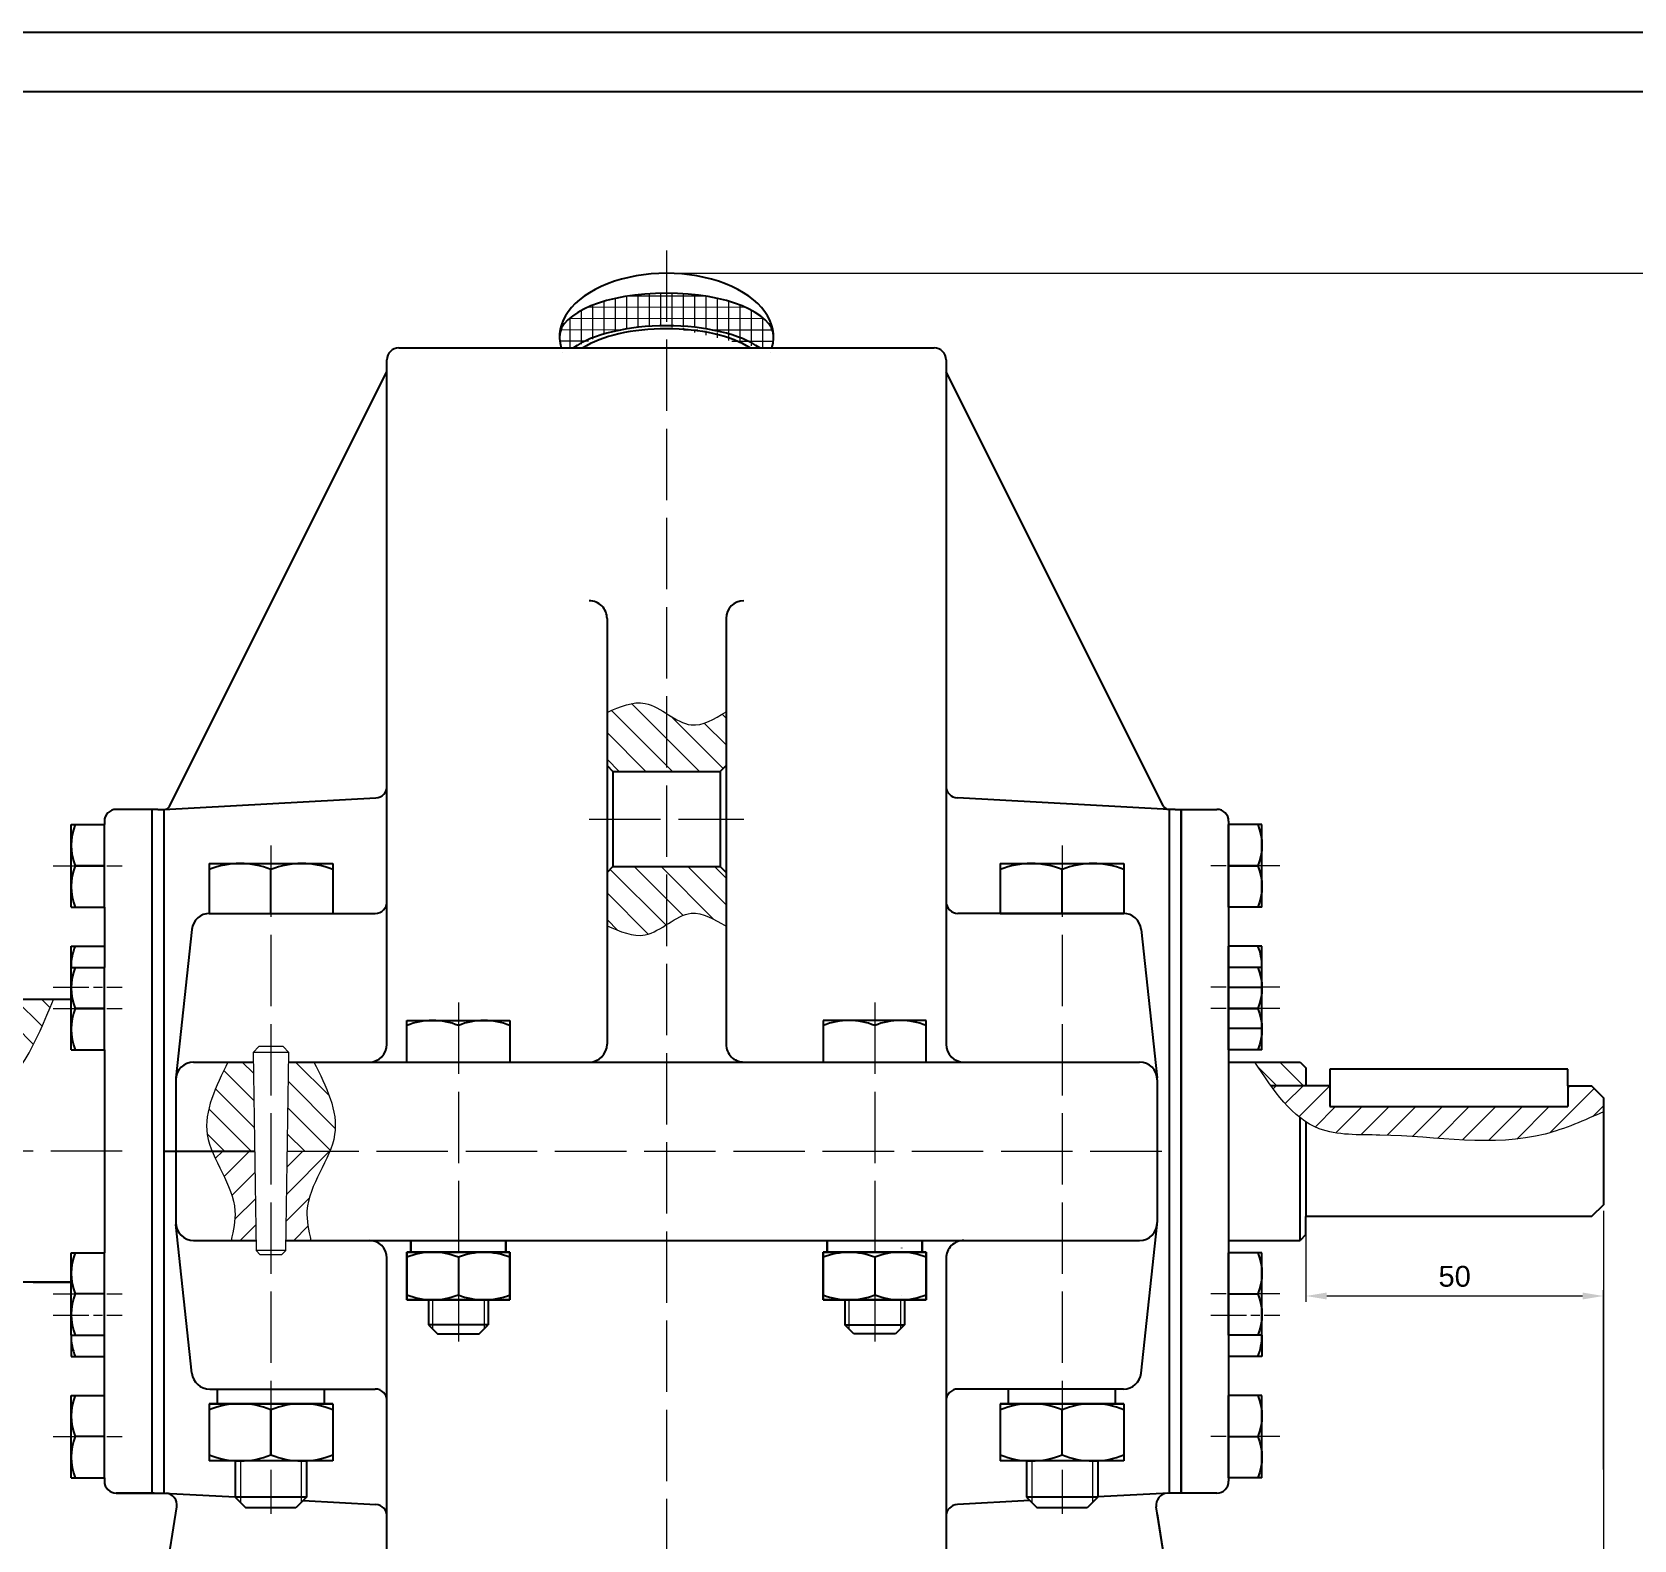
# Model space of a CAD drawing. Header units: millimetres. Extents: x 5847 to 9233, y 737 to 1578.
# Drawn here: x 8753.8 to 9023.1, y 1324.1 to 1577.7 of the extents above; entities that cross this region are included whole.
import ezdxf

# ---------------------------------------------------------------- set-up
doc = ezdxf.new("R2010")
doc.units = ezdxf.units.MM
doc.header["$PDMODE"] = 35
doc.linetypes.add('ACAD_ISO02W100', pattern=[15, 12, -3])
doc.linetypes.add('AM_ISO08W050x2', pattern=[9, 6, -0.75, 1.5, -0.75])
doc.layers.get('0').update_dxf_attribs({"lineweight": 30})
for name, color, linetype, lineweight in [('AM_0', 7, 'Continuous', 30), ('AM_INV', 253, 'Continuous', 0), ('manh', 2, 'Continuous', 13), ('Net_matcat', 50, 'Continuous', 13), ('NetKhuat', 4, 'ACAD_ISO02W100', 18)]:
    doc.layers.add(name, color=color, linetype=linetype, lineweight=lineweight)
doc.layers.add('DRAWING_LINE', color=7, linetype='Continuous')
doc.styles.add('Annotative', font='arial.ttf')
doc.dimstyles.new('aaaa$0', dxfattribs={"dimtxt": 3.5, "dimasz": 3.5, "dimexe": 1, "dimexo": 1, "dimgap": 1.5, "dimtad": 1, "dimdsep": 46, "dimtxsty": 'Annotative', "dimcen": 0, "dimclrd": 66, "dimclre": 66, "dimclrt": 2, "dimadec": 0, "dimazin": 2, "dimtp": 0.1, "dimtm": 0.1, "dimtfac": 0.71, "dimtmove": 0, "dimatfit": 3, "dimfxl": 1, "dimlwd": 5, "dimlwe": 5, "dimarcsym": 1})
pattern_1 = [(135, (-211.2670627625262, 504.088235081473), (-2.245064030267288, -2.245064030267288), [])]
pattern_2 = [(45.00000000000003, (3613.020398312268, 509.1839768642338), (-2.245064030267289, 2.245064030267288), [])]
pattern_3 = [(135, (3613.020398312268, 509.1839768642338), (-2.245064030267288, -2.245064030267289), [])]

# ---------------------------------------------------------------- blocks, each defined once
blk = doc.blocks.new('èwè')
for p, q in [((-7.999999999999773, -8.660254037849882), (-7.999999999999773, 8.66025403783624)), ((0, 8.66025403783624), (-7.999999999999773, 8.66025403783624)), ((-7.1421356237297, -9.094947017729282e-13), (-0.8380919211756463, -9.094947017729282e-13)), ((0, -8.660254037847153), (-7.999999999999773, -8.660254037849882))]:
    blk.add_line(p, q)
for centre, start, end in [((3.357233047030604, 4.330127018914027), 157.5878752087514, 202.4121247912486), ((-11.33746059193982, 4.330127018915846), 337.5878752086351, 22.41212479136486), ((3.357233047045156, -4.33012701889038), 157.587875209032, 202.4121247914761), ((-11.33746059195437, -4.33012701889038), 337.5878752085239, 22.41212479096804)]:
    blk.add_arc(centre, 11.35723304703102, start, end)
at = {"layer": 'AM_0'}
blk.add_line((0, -8.660254037847153), (0, 8.66025403783624), dxfattribs=at)
blk = doc.blocks.new('dfdsf')
for p, q in [((7.797619047619264, 8.660254037837149), (0.7976190476210832, 8.660254037837149)), ((0.7976190476210832, 8.660254037837149), (0.7976190476190368, -8.660254037848063)), ((7.797619047619264, 8.660254037837149), (7.797619047619264, -8.660254037848063)), ((-81.0333333333324, 4.999999999994543), (-82.53333333333217, 3.499999999994543)), ((-81.0333333333324, -5.000000000005457), (-81.0333333333324, 4.999999999994543)), ((-75.95238095237983, 4.999999999994543), (-81.0333333333324, 4.999999999994543)), ((-82.53333333333217, -3.500000000006366), (-82.53333333333217, 3.499999999994543)), ((0.7976190476210832, 0), (6.939754671363289, 0)), ((-81.0333333333324, -5.000000000006366), (-82.53333333333217, -3.500000000006366)), ((-75.95238095237983, -5.000000000006366), (-81.0333333333324, -5.000000000006366)), ((7.797619047619264, -8.660254037848063), (0.7976190476210832, -8.660254037848063))]:
    blk.add_line(p, q)
for centre, start, end in [((-3.559613999397016, 4.330127018915846), 337.5878752086766, 22.41212479132334), ((-3.559613999411567, -4.33012701888947), 337.5878752085432, 22.41212479098065)]:
    blk.add_arc(centre, 11.35723304703102, start, end)
at = {"layer": 'manh'}
for p, q in [((-75.95238095237983, 4.249999999994543), (-81.78333333333217, 4.249999999994543)), ((-75.95238095237983, -4.250000000006366), (-81.78333333333217, -4.250000000006366))]:
    blk.add_line(p, q, dxfattribs=at)
blk = doc.blocks.new('sfsdfsfds')
for p, q in [((-2.0284784025107, -4.884450328162984), (-2.999999999999091, -5.855971925651374)), ((2.028478402512519, -4.884450328162984), (-2.0284784025107, -4.884450328162984)), ((2.028478402512519, -4.884450328162984), (3.000000000000909, -5.855971925651374)), ((3, -5.855971925651374), (-3, -5.855971925651374)), ((-3, -5.855971925651147), (-2.499981819369168, -39.1809213147103)), ((2.499981819369168, -39.1764477586014), (2.999999999999091, -5.855971925651147)), ((2.500032685723454, -39.1747127146391), (-2.500017243188267, -39.17918628801885)), ((-2.500017243187358, -39.17789836170709), (-1.792910462000691, -39.88500514289353)), ((1.79291046200251, -39.88500514289353), (-1.792910462000691, -39.88500514289353)), ((2.500017243189177, -39.17789836170709), (1.79291046200251, -39.88500514289353))]:
    blk.add_line(p, q)
blk = doc.blocks.new('đeade')
for p, q in [((-6.928203230273539, 5.599999999998545), (6.928203230273084, 5.599999999998545)), ((-6.928203230273539, 5.599999999998545), (-6.928203230273539, 9.094947017729282e-13)), ((6.928203230273084, 5.599999999998545), (6.928203230273084, 9.094947017729282e-13)), ((-4.547473508864641e-12, 9.094947017729282e-13), (-4.547473508864641e-12, 4.913708498994311)), ((-6.928203230273539, 9.094947017729282e-13), (6.928203230273084, -9.094947017729282e-13))]:
    blk.add_line(p, q)
for centre, start, end in [((-3.464101615136769, -3.485786437613569), 67.5878752086642, 112.4121247913358), ((3.464101615106756, -3.485786437624483), 67.58787520854798, 112.4121247910191)]:
    blk.add_arc(centre, 9.085786437623579, start, end)
blk = doc.blocks.new('*D331')
at = {"layer": 'AM_INV', "color": 66, "lineweight": 5, "transparency": 16777216}
for p, q in [((8967.956389782154, 1377.43728104771), (8967.956389782154, 1364.090621227311)), ((9017.956389782154, 1335.88192035623), (9017.956389782154, 1366.090621227311)), ((8971.456389782154, 1365.090621227311), (9014.456389782154, 1365.090621227311))]:
    blk.add_line(p, q, dxfattribs=at)
at = {"layer": 'AM_INV', "color": 66, "transparency": 16777216}
for points in [[(8971.456389782154, 1365.673954560644), (8971.456389782154, 1364.507287893977), (8967.956389782154, 1365.090621227311)], [(9014.456389782154, 1365.673954560644), (9014.456389782154, 1364.507287893977), (9017.956389782154, 1365.090621227311)]]:
    blk.add_solid(points, dxfattribs=at)
at = {"layer": 'Defpoints', "color": 0, "transparency": 16777216}
for p in [(8967.956389782154, 1378.43728104771), (9017.956389782154, 1365.090621227311), (9017.956389782154, 1334.88192035623)]:
    blk.add_point(p, dxfattribs=at)
at = {"layer": 'AM_INV', "color": 2, "transparency": 16777216, "insert": (8992.956389782154, 1368.377626684337), "char_height": 3.5, "attachment_point": 5, "style": 'Annotative'}
blk.add_mtext('50', dxfattribs=at)
blk = doc.blocks.new('*D311')
at = {"layer": 'AM_INV', "color": 66, "lineweight": 5, "transparency": 16777216}
for p, q in [((9017.956389782154, 1379.43728104771), (9017.956389782154, 1181.425509863046)), ((8692.956389782154, 1373.437274809423), (8692.956389782154, 1181.425509863046)), ((8696.456389782154, 1182.425509863046), (9014.456389782154, 1182.425509863046))]:
    blk.add_line(p, q, dxfattribs=at)
at = {"layer": 'AM_INV', "color": 66, "transparency": 16777216}
for points in [[(8696.456389782154, 1183.008843196379), (8696.456389782154, 1181.842176529713), (8692.956389782154, 1182.425509863046)], [(9014.456389782154, 1183.008843196379), (9014.456389782154, 1181.842176529713), (9017.956389782154, 1182.425509863046)]]:
    blk.add_solid(points, dxfattribs=at)
at = {"layer": 'Defpoints', "color": 0, "transparency": 16777216}
for p in [(9017.956389782154, 1380.43728104771), (8692.956389782154, 1374.437274809423), (9017.956389782154, 1182.425509863046)]:
    blk.add_point(p, dxfattribs=at)
at = {"layer": 'AM_INV', "color": 2, "transparency": 16777216, "insert": (8855.456389782154, 1185.713709044492), "char_height": 3.5, "attachment_point": 5, "style": 'Annotative'}
blk.add_mtext('325', dxfattribs=at)
blk = doc.blocks.new('*D333')
at = {"layer": 'AM_INV', "color": 66, "lineweight": 5, "transparency": 16777216}
for p, q in [((8861.456389782616, 1537.098605197605), (9066.618496817091, 1537.098605197605)), ((9065.618496817091, 1533.598605197605), (9065.618496817091, 1230.937277928569)), ((8956.456389782299, 1227.437277928569), (9066.618496817091, 1227.437277928569))]:
    blk.add_line(p, q, dxfattribs=at)
at = {"layer": 'AM_INV', "color": 66, "transparency": 16777216}
for points in [[(9065.035163483757, 1533.598605197605), (9066.201830150425, 1533.598605197605), (9065.618496817091, 1537.098605197605)], [(9065.035163483757, 1230.937277928569), (9066.201830150425, 1230.937277928569), (9065.618496817091, 1227.437277928569)]]:
    blk.add_solid(points, dxfattribs=at)
at = {"layer": 'Defpoints', "color": 0, "transparency": 16777216}
for p in [(8860.456389782616, 1537.098605197605), (8955.456389782299, 1227.437277928569), (9065.618496817091, 1227.437277928569)]:
    blk.add_point(p, dxfattribs=at)
at = {"layer": 'AM_INV', "color": 2, "transparency": 16777216, "insert": (9062.330297635643, 1382.267941563084), "char_height": 3.5, "attachment_point": 5, "rotation": 90, "style": 'Annotative'}
blk.add_mtext('310', dxfattribs=at)

msp = doc.modelspace()

# ---------------------------------------------------------------- hatches: boundary and pattern name
at = {"layer": 'AM_INV'}
h = msp.add_hatch(dxfattribs=at)
h.set_pattern_fill('ANSI37', color=1, scale=0.6, angle=44.88768198227488)
h.set_pattern_definition([(89.88768198227488, (3613.020398312268, 509.1839768642338), (-1.904996339685177, 0.00373440571966913), []), (179.8876819822749, (3613.020398312268, 509.1839768642338), (-0.003734405719669352, -1.904996339685177), [])])
edge = h.paths.add_edge_path()
edge.add_ellipse((8860.456389782761, 1520.944776658533), major_axis=(-18, 3.864332685533368e-11), ratio=0.4074074074095633, start_angle=270.00000000000375, end_angle=330.46386307423296, ccw=False)
edge.add_line((8860.456389782776, 1528.278109991905), (8860.456389782787, 1533.757589105655))
edge.add_ellipse((8860.456389782772, 1526.424255772282), major_axis=(-18, 3.887070053077691e-11), ratio=0.4074074074096264, start_angle=270.0000000000012, end_angle=359.9998021739751)
edge.add_ellipse((8860.456389782772, 1526.424255772337), major_axis=(-17.99999999999818, -1.019797001576533e-14), ratio=0.5930194125148993, start_angle=359.9998640925858, end_angle=370.0586890545883)
edge.add_line((8842.733061202354, 1524.559907611855), (8844.795580733073, 1524.559907611855))
edge = h.paths.add_edge_path()
edge.add_ellipse((8860.456389782761, 1520.944776658533), major_axis=(-18, 3.864332685533368e-11), ratio=0.4074074074095633, start_angle=209.536136926368, end_angle=270.00000000000375, ccw=False)
edge.add_line((8876.117198832377, 1524.559907611855), (8878.17971836319, 1524.559907611855))
edge.add_ellipse((8860.456389782772, 1526.424255772337), major_axis=(-17.99999999999818, -1.019797001576533e-14), ratio=0.5930194125148993, start_angle=169.9413109454117, end_angle=180.0001388247188)
edge.add_ellipse((8860.456389782772, 1526.424255772282), major_axis=(-18, 3.887070053077691e-11), ratio=0.4074074074096264, start_angle=180.0002020730395, end_angle=270.0000000000012)
edge.add_line((8860.456389782788, 1533.757589105655), (8860.456389782776, 1528.278109991905))
h = msp.add_hatch(dxfattribs=at)
h.set_pattern_fill('ANSI31', color=1, angle=90, style=0)
h.set_pattern_definition(pattern_1)
edge = h.paths.add_edge_path()
edge.add_spline(control_points=[(8860.45638978263, 1463.052149401445), (8859.285377049746, 1463.793291810711), (8856.114438964443, 1465.747901485132), (8852.638307492016, 1464.205536177897), (8850.456389782637, 1463.237415666667)], knot_values=[0, 0, 0, 0, 3.917408284990598, 10.52177516468321, 10.52177516468321, 10.52177516468321, 10.52177516468321], degree=3, periodic=0)
edge.add_line((8850.456389782637, 1463.237415666667), (8850.45638978262, 1454.302696294511))
edge.add_line((8850.456389782617, 1454.302696294511), (8851.456389782616, 1453.302696294512))
edge.add_line((8851.456389782616, 1453.302696294512), (8860.456389782616, 1453.302696294512))
edge.add_line((8860.456389782616, 1453.302696294512), (8860.456389782637, 1463.052149401441))
edge = h.paths.add_edge_path()
edge.add_spline(control_points=[(8870.456389782637, 1463.317772874598), (8868.47992517993, 1462.136570103327), (8865.045671716925, 1460.084142904687), (8861.833249296578, 1462.18072507895), (8860.45638978263, 1463.052149401445)], knot_values=[10.52177516468321, 10.52177516468321, 10.52177516468321, 10.52177516468321, 16.76661441421475, 21.37264534430953, 21.37264534430953, 21.37264534430953, 21.37264534430953], degree=3, periodic=0)
edge.add_line((8860.456389782637, 1463.052149401441), (8860.456389782616, 1453.302696294512))
edge.add_line((8860.456389782616, 1453.302696294512), (8869.456389782616, 1453.302696294512))
edge.add_line((8869.456389782616, 1453.302696294512), (8870.45638978262, 1454.302696294513))
edge.add_line((8870.456389782617, 1454.302696294513), (8870.456389782637, 1463.317772874598))
edge = h.paths.add_edge_path()
edge.add_line((8860.456389782581, 1437.302696294512), (8851.456389782616, 1437.302696294512))
edge.add_line((8851.456389782616, 1437.302696294512), (8850.45638978258, 1436.302696294474))
edge.add_line((8850.45638978258, 1436.302696294474), (8850.456389782561, 1427.367976922391))
edge.add_spline(control_points=[(8850.456389782637, 1427.367976922357), (8852.638307492016, 1426.399856411126), (8856.114438964414, 1424.857491103904), (8859.285377049695, 1426.812100778281), (8860.456389782554, 1427.55324318753)], knot_values=[0, 0, 0, 0, 6.604366879692611, 10.52177516459796, 10.52177516459796, 10.52177516459796, 10.52177516459796], degree=3, periodic=0)
edge.add_line((8860.456389782561, 1427.553243187534), (8860.456389782583, 1437.302696294512))
edge = h.paths.add_edge_path()
edge.add_line((8870.45638978258, 1436.302696294549), (8869.456389782616, 1437.302696294512))
edge.add_line((8869.456389782616, 1437.302696294512), (8860.456389782583, 1437.302696294512))
edge.add_line((8860.456389782581, 1437.302696294512), (8860.456389782561, 1427.553243187533))
edge.add_spline(control_points=[(8860.456389782554, 1427.55324318753), (8861.833249296527, 1428.42466751004), (8865.0456717169, 1430.521249684353), (8868.47992517993, 1428.468822485696), (8870.456389782637, 1427.287619714425)], knot_values=[10.52177516459796, 10.52177516459796, 10.52177516459796, 10.52177516459796, 15.12780609477799, 21.37264534430953, 21.37264534430953, 21.37264534430953, 21.37264534430953], degree=3, periodic=0)
edge.add_line((8870.45638978256, 1427.287619714471), (8870.45638978258, 1436.302696294549))
h = msp.add_hatch(dxfattribs=at)
h.set_pattern_fill('ANSI31', color=1, angle=90.00000000000001)
h.set_pattern_definition(pattern_3)
edge = h.paths.add_edge_path()
edge.add_spline(control_points=[(8753.51650679972, 1406.437274809426), (8754.934765495587, 1409.07129609552), (8756.176444467412, 1412.010941773563), (8757.418123439234, 1414.950587451606)], knot_values=[66.89703463475115, 66.89703463475115, 66.89703463475115, 66.89703463475115, 75.39212266606937, 75.39212266606937, 75.39212266606937, 75.39212266606937], degree=3, periodic=0)
edge.add_line((8757.418123439234, 1414.950587451605), (8748.956389782154, 1414.950587451605))
edge.add_line((8748.956389782154, 1414.950587451605), (8747.956389782154, 1413.950587451606))
edge.add_line((8747.956389782155, 1413.950587451606), (8747.956389782155, 1406.437274809425))
edge.add_line((8747.956389782155, 1406.437274809425), (8753.51650679972, 1406.437274809425))
h = msp.add_hatch(dxfattribs=at)
h.set_pattern_fill('ANSI31', color=1, angle=90, style=0)
h.set_pattern_definition(pattern_1)
edge = h.paths.add_edge_path()
edge.add_line((8790.98067389891, 1404.437277928568), (8786.727282135498, 1404.437277928568))
edge.add_spline(control_points=[(8786.7272821355, 1404.437277928568), (8784.682234936685, 1400.323697560523), (8782.155028808076, 1395.240262066866), (8783.686786335787, 1390.364839962322), (8784.05777282138, 1389.437277928568)], knot_values=[0, 0, 0, 0, 12.69021870399679, 15.68218009869957, 15.68218009869957, 15.68218009869957, 15.68218009869957], degree=3, periodic=0)
edge.add_line((8784.05777282138, 1389.437277928568), (8791.205738688115, 1389.437277928568))
edge.add_line((8791.205738688113, 1389.437277928568), (8790.98067389891, 1404.437277928568))
edge = h.paths.add_edge_path()
edge.add_spline(control_points=[(8803.85500674293, 1389.437277928568), (8804.22599322852, 1390.364839962322), (8805.757750756227, 1395.240262066867), (8803.230544627619, 1400.323697560523), (8801.185497428807, 1404.437277928568)], knot_values=[0, 0, 0, 0, 2.991961394702248, 15.68218009869904, 15.68218009869904, 15.68218009869904, 15.68218009869904], degree=3, periodic=0)
edge.add_line((8801.185497428807, 1404.437277928568), (8796.932102405048, 1404.437277928568))
edge.add_line((8796.932102405048, 1404.437277928568), (8796.70700739899, 1389.437277928567))
edge.add_line((8796.707007398989, 1389.437277928567), (8803.855006742928, 1389.437277928567))
h = msp.add_hatch(dxfattribs=at)
h.set_pattern_fill('ANSI31', color=1, angle=90.00000000000001)
h.set_pattern_definition(pattern_3)
edge = h.paths.add_edge_path()
edge.add_spline(control_points=[(8959.359846347677, 1404.43728104771), (8960.256763189567, 1403.080490363408), (8961.153680031457, 1401.723699679106), (8962.084218679547, 1400.437281047709)], knot_values=[59.63827906738679, 59.63827906738679, 59.63827906738679, 59.63827906738679, 64.10265700825555, 64.10265700825555, 64.10265700825555, 64.10265700825555], degree=3, periodic=0)
edge.add_line((8962.084218679547, 1400.437281047709), (8967.956389782154, 1400.43728104771))
edge.add_line((8967.956389782154, 1400.43728104771), (8967.956389782154, 1403.43728104771))
edge.add_line((8967.956389782154, 1403.43728104771), (8966.956389782154, 1404.43728104771))
edge.add_line((8966.956389782154, 1404.43728104771), (8959.359846347677, 1404.43728104771))
h = msp.add_hatch(dxfattribs=at)
h.set_pattern_fill('ANSI31', color=1, angle=3.246114675024301e-14, style=0)
h.set_pattern_definition(pattern_2)
edge = h.paths.add_edge_path()
edge.add_spline(control_points=[(8967.956389782154, 1394.36682322198), (8968.664462476909, 1393.905256664578), (8972.251715617844, 1392.032216135626), (8986.647722622256, 1392.647569820303), (9002.189986389094, 1389.502432695747), (9013.3928680286, 1394.051007226374), (9015.956389782152, 1395.172042139163)], knot_values=[2.156828992629265, 2.156828992629265, 2.156828992629265, 2.156828992629265, 4.839801689656674, 15.10697538828517, 42.90144686364805, 51.1895815429762, 51.1895815429762, 51.1895815429762, 51.1895815429762], degree=3, periodic=0)
edge.add_spline(control_points=[(9015.956389782152, 1395.172042139163), (9016.623497431247, 1395.463770096683), (9017.289943606698, 1395.760660521385), (9017.956389782154, 1396.057550946087)], knot_values=[0, 0, 0, 0, 2.156828992629267, 2.156828992629267, 2.156828992629267, 2.156828992629267], degree=3, periodic=0)
edge.add_line((9017.956389782154, 1396.057550946087), (9017.956389782154, 1398.43728104771))
edge.add_line((9017.956389782154, 1398.43728104771), (9015.956389782154, 1400.43728104771))
edge.add_line((9015.956389782154, 1400.43728104771), (9011.956389782154, 1400.43728104771))
edge.add_line((9011.956389782154, 1400.43728104771), (9011.956389782154, 1396.93728104771))
edge.add_line((9011.956389782154, 1396.93728104771), (8999.414123880224, 1396.93728104771))
edge.add_line((8999.414123880222, 1396.93728104771), (8971.956389782152, 1396.93728104771))
edge.add_line((8971.956389782154, 1396.93728104771), (8971.956389782154, 1400.43728104771))
edge.add_line((8971.956389782154, 1400.43728104771), (8962.084218679547, 1400.437281047709))
edge.add_spline(control_points=[(8962.084218679545, 1400.437281047709), (8963.575743902798, 1398.375329252017), (8965.153649168664, 1396.494175028366), (8966.956389782152, 1395.08361197056)], knot_values=[52.48249642622158, 52.48249642622158, 52.48249642622158, 52.48249642622158, 59.63827906738694, 59.63827906738694, 59.63827906738694, 59.63827906738694], degree=3, periodic=0)
edge.add_spline(control_points=[(8966.956389782152, 1395.08361197056), (8967.282110990676, 1394.828749845389), (8967.61517209981, 1394.589250484223), (8967.956389782154, 1394.36682322198)], knot_values=[51.18958154297619, 51.18958154297619, 51.18958154297619, 51.18958154297619, 52.48249642622157, 52.48249642622157, 52.48249642622157, 52.48249642622157], degree=3, periodic=0)
h = msp.add_hatch(dxfattribs=at)
h.set_pattern_fill('ANSI31', color=1, angle=3.246114675024301e-14, style=0)
h.set_pattern_definition(pattern_2)
edge = h.paths.add_edge_path()
edge.add_line((8791.211543437366, 1389.437277928568), (8784.057772821376, 1389.437277928568))
edge.add_spline(control_points=[(8784.057772821378, 1389.437277928568), (8785.379454934591, 1386.132731276539), (8788.79022940217, 1381.325540974806), (8787.622369607678, 1376.105044268763), (8787.249279197895, 1374.437277928568)], knot_values=[15.68218009869957, 15.68218009869957, 15.68218009869957, 15.68218009869957, 26.34138740782592, 31.34516347094027, 31.34516347094027, 31.34516347094027, 31.34516347094027], degree=3, periodic=0)
edge.add_line((8787.249279197895, 1374.437277928568), (8791.431396400476, 1374.437277928568))
edge.add_line((8791.431396400476, 1374.437277928568), (8791.211543437366, 1389.437277928568))
edge = h.paths.add_edge_path()
edge.add_spline(control_points=[(8800.663500366412, 1374.437277928568), (8800.290409956631, 1376.105044268763), (8799.122550162145, 1381.325540974806), (8802.53332462972, 1386.132731276539), (8803.85500674293, 1389.437277928568)], knot_values=[15.68218009869904, 15.68218009869904, 15.68218009869904, 15.68218009869904, 20.68595616181245, 31.34516347093685, 31.34516347093685, 31.34516347093685, 31.34516347093685], degree=3, periodic=0)
edge.add_line((8803.85500674293, 1389.437277928567), (8796.701202663782, 1389.437277928567))
edge.add_line((8796.701202663782, 1389.437277928567), (8796.48132086717, 1374.437277928568))
edge.add_line((8796.48132086717, 1374.437277928568), (8800.663500366409, 1374.437277928568))

# ---------------------------------------------------------------- linework, layer by layer
msp.add_line((8783.564084936752, 1346.937277928568), (8804.34869462757, 1346.937277928568))
at = {"layer": 'DRAWING_LINE'}
for p, q in [((8043.932142588227, 1577.683598215561), (9232.932142588226, 1577.68359821556)), ((8063.932142588228, 1567.683598215561), (9222.932142588228, 1567.68359821556)), ((8815.456389782154, 1524.559907611855), (8905.456389782154, 1524.559907611855)), ((8813.456389782154, 1407.437277928568), (8813.456389782154, 1522.559907611855)), ((8907.456389782154, 1522.559907611855), (8907.456389782152, 1407.437277928568)), ((8776.880289098193, 1447.497655446212), (8813.456389782154, 1520.51822874921)), ((8944.03249046654, 1447.497655446212), (8907.456389782154, 1520.518228749211)), ((8850.45638978267, 1479.029466216995), (8850.456389782617, 1454.302696294512)), ((8870.45638978267, 1479.029466217005), (8870.456389782617, 1454.302696294512)), ((8850.456389782616, 1454.302696294512), (8851.456389782616, 1453.302696294512)), ((8850.45638978262, 1454.302696294511), (8850.456389782517, 1407.437277928562)), ((8870.456389782616, 1454.302696294512), (8869.456389782616, 1453.302696294512)), ((8870.45638978262, 1454.302696294513), (8870.456389782517, 1407.437277928568)), ((8851.456389782616, 1453.302696294512), (8869.456389782616, 1453.302696294512)), ((8851.456389782616, 1453.302696294512), (8851.456389782616, 1437.302696294512)), ((8869.456389782616, 1453.302696294512), (8869.456389782616, 1437.302696294512)), ((8773.956389782154, 1446.937274809424), (8767.956391341726, 1446.937279488136)), ((8773.956389782154, 1331.937274809425), (8773.956389782154, 1446.937274809424)), ((8774.956389782154, 1446.937274809425), (8773.956389782154, 1446.937274809425)), ((8774.956389782154, 1446.937274809425), (8775.956389782154, 1446.937274809425)), ((8775.956389782154, 1446.937274809425), (8811.56434046605, 1448.862031902238)), ((8775.956389782154, 1446.937274809425), (8775.956389782155, 1331.937277928568)), ((8944.95638978258, 1446.937274809425), (8909.348439098256, 1448.86203190226)), ((8944.95638978258, 1446.937274809425), (8944.95638978258, 1331.937277928568)), ((8945.956389782154, 1446.937274809425), (8944.95638978258, 1446.937274809425)), ((8945.956389782152, 1446.937274809425), (8946.956389782152, 1446.937274809425)), ((8946.956389782152, 1446.937280267925), (8952.95638978215, 1446.937280267923)), ((8946.956389782152, 1331.937274809425), (8946.956389782152, 1446.937274809424)), ((8946.956389782152, 1446.937274809425), (8946.956389782152, 1331.937281047711)), ((8765.956389782154, 1444.937279488137), (8765.956389782154, 1444.365481158841)), ((8954.95638978215, 1444.937280267923), (8954.956389782152, 1333.937275589213)), ((8761.042681283154, 1437.437277928575), (8765.956389782154, 1437.437277928575)), ((8850.456389782616, 1436.302696294512), (8851.456389782616, 1437.302696294512)), ((8851.456389782616, 1437.302696294512), (8869.456389782616, 1437.302696294512)), ((8870.456389782616, 1436.302696294512), (8869.456389782616, 1437.302696294512)), ((8959.870098281142, 1437.437277928577), (8954.956389782154, 1437.437277928577)), ((8765.956389782154, 1430.509074698293), (8765.956389782154, 1420.365482279198)), ((8783.650469312555, 1429.437277928568), (8811.456389782154, 1429.437277928568)), ((8937.348694627566, 1429.437277928568), (8909.456389782152, 1429.437277928568)), ((8780.667738403896, 1426.758706499997), (8777.973658873494, 1401.758706499997)), ((8940.245041160411, 1426.758706499997), (8942.939120690813, 1401.758706499997)), ((8760.357109112714, 1420.365482279634), (8760.356389782955, 1423.943911651637)), ((8760.356389782955, 1423.943911651637), (8765.956389782954, 1423.943911651613)), ((8960.556389782148, 1423.943911651206), (8954.956389782152, 1423.943911651206)), ((8954.956389782152, 1410.087505190659), (8954.95638978215, 1423.943911651206)), ((8960.555670452375, 1420.365482279202), (8960.556389782148, 1423.943911651206)), ((8954.956389782152, 1417.015708420928), (8959.870098281146, 1417.015708420928)), ((8954.956389782154, 1417.015708420928), (8960.556389782148, 1417.014442308078)), ((8760.356389782155, 1414.950587451605), (8748.956389782154, 1414.950587451605)), ((8761.042681283161, 1413.437279048924), (8765.956389782154, 1413.437279048924)), ((8816.796135744302, 1404.437277928568), (8816.796135744302, 1411.437277928566)), ((8816.796135744302, 1411.437277928566), (8834.11664381999, 1411.437277928566)), ((8834.11664381999, 1411.437277928566), (8834.11664381999, 1404.437277928568)), ((8904.116643821304, 1411.437277928566), (8886.796135745615, 1411.437277928566)), ((8886.796135745615, 1411.437277928566), (8886.796135745615, 1404.437277928568)), ((8904.116643821304, 1404.437277928568), (8904.116643821304, 1411.437277928566)), ((8959.87009828115, 1413.437279048936), (8954.956389782154, 1413.437279048936)), ((8960.556389782148, 1410.087505190659), (8954.956389782152, 1410.087505190659)), ((8765.956389782154, 1406.50907581865), (8765.956389782154, 1372.365486276769)), ((8780.956389782154, 1404.437277928568), (8790.98067389891, 1404.437277928568)), ((8796.885780422337, 1404.437277928568), (8939.956389782154, 1404.437277928568)), ((8954.956389782154, 1404.43728104771), (8966.956389782154, 1404.43728104771)), ((8954.956389782154, 1404.43728104771), (8954.956389782154, 1374.43728104771)), ((8966.956389782154, 1404.43728104771), (8967.956389782154, 1403.43728104771)), ((8967.956389782154, 1403.43728104771), (8967.956389782154, 1400.43728104771)), ((9011.956389782154, 1403.23728104771), (8971.956389782154, 1403.237281047709)), ((8971.956389782154, 1403.23728104771), (8971.956389782154, 1396.93728104771)), ((9011.956389782154, 1400.43728104771), (9011.956389782154, 1403.23728104771)), ((8777.956389782154, 1401.437277928568), (8777.956389782154, 1377.437277928568)), ((8942.956389782154, 1401.437277928568), (8942.956389782154, 1377.437277928568)), ((8971.956389782154, 1400.43728104771), (8962.084218679545, 1400.437281047709)), ((9011.956389782154, 1400.43728104771), (9011.956389782154, 1396.93728104771)), ((8966.956389782154, 1374.43728104771), (8966.956389782152, 1395.083611970558)), ((8971.956389782154, 1396.93728104771), (9011.956389782154, 1396.93728104771)), ((8967.956389782154, 1394.366823221979), (8967.956389782154, 1378.43728104771)), ((8775.956389782154, 1389.437277928568), (8791.211543437366, 1389.437277928568)), ((8780.667738403896, 1352.115849357139), (8777.973658873494, 1377.115849357139)), ((8940.245041160411, 1352.115849357139), (8942.939120690813, 1377.115849357139)), ((8967.956389782154, 1375.43728104771), (8967.956389782154, 1378.43728104771)), ((8780.956389782154, 1374.437277928568), (8791.431396400476, 1374.437277928568)), ((8796.48132086717, 1374.437277928568), (8939.956389782154, 1374.437277928568)), ((8817.456389782146, 1372.437277928568), (8817.456389782146, 1374.437277928568)), ((8817.456389782146, 1374.437277928568), (8817.456389782146, 1372.437277928568)), ((8833.456389782146, 1372.437277928568), (8833.456389782146, 1374.437277928568)), ((8833.456389782146, 1374.437277928568), (8833.456389782146, 1372.437277928568)), ((8887.456389783463, 1372.437277928568), (8887.456389783463, 1374.437277928568)), ((8887.456389783463, 1374.437277928568), (8887.456389783463, 1372.437277928568)), ((8903.456389783463, 1372.437277928568), (8903.456389783463, 1374.437277928568)), ((8903.456389783463, 1374.437277928568), (8903.456389783463, 1372.437277928568)), ((8954.956389782154, 1374.43728104771), (8966.956389782154, 1374.43728104771)), ((8967.956389782154, 1375.43728104771), (8966.956389782154, 1374.43728104771)), ((8813.456389782154, 1255.437277928568), (8813.456389782154, 1371.437277928568)), ((8834.116643819987, 1372.437277928567), (8816.796135744306, 1372.437277928567)), ((8816.796135744306, 1372.437277928567), (8816.796135744302, 1364.437277928568)), ((8817.456389782146, 1372.437277928568), (8816.796135744306, 1372.437277928568)), ((8816.796135744306, 1372.437277928568), (8834.116643819987, 1372.437277928567)), ((8816.796135744302, 1364.437277928568), (8816.796135744302, 1372.437277928567)), ((8825.45638978215, 1371.599186007392), (8825.45638978215, 1365.295142304838)), ((8834.116643819987, 1364.437277928568), (8834.116643819987, 1372.437277928567)), ((8834.116643819987, 1372.437277928567), (8834.116643819987, 1364.437277928568)), ((8886.796135745619, 1364.437277928568), (8886.796135745619, 1372.437277928567)), ((8886.796135745619, 1372.437277928567), (8904.116643821304, 1372.437277928567)), ((8904.116643821304, 1372.437277928568), (8886.796135745619, 1372.437277928567)), ((8886.796135745619, 1372.437277928567), (8886.796135745619, 1364.437277928568)), ((8895.456389782179, 1371.599186007383), (8895.456389782179, 1365.295142304828)), ((8903.456389783463, 1372.437277928568), (8904.116643821304, 1372.437277928568)), ((8904.116643821304, 1372.437277928567), (8904.116643821308, 1364.437277928568)), ((8904.116643821308, 1364.437277928568), (8904.116643821308, 1372.437277928567)), ((8907.456903926677, 1371.437277928564), (8907.45690392682, 1255.437277928564)), ((8760.356389782155, 1367.43728104771), (8748.956389782155, 1367.43728104771)), ((8753.956389782154, 1367.43728104771), (8760.356389782155, 1367.43728104771)), ((8816.796135744302, 1364.437277928568), (8834.116643819987, 1364.437277928568)), ((8834.116643819987, 1364.437277928568), (8816.796135744302, 1364.437277928568)), ((8820.456389782143, 1364.437277928567), (8820.456389782143, 1360.222992214282)), ((8830.456389782146, 1364.437277928567), (8830.456389782146, 1360.222992214282)), ((8904.116643821308, 1364.437277928568), (8886.796135745619, 1364.437277928568)), ((8886.796135745619, 1364.437277928568), (8904.116643821308, 1364.437277928568)), ((8890.456389783463, 1364.437277928567), (8890.456389783463, 1360.222992214282)), ((8900.456389783463, 1364.437277928567), (8900.456389783463, 1360.222992214282)), ((8820.456389782143, 1360.222992214282), (8821.956389782146, 1358.722992214281)), ((8830.456389782146, 1360.222992214282), (8820.456389782146, 1360.222992214282)), ((8828.956389782146, 1358.722992214281), (8830.456389782146, 1360.222992214282)), ((8891.956389783463, 1358.722992214281), (8890.456389783463, 1360.222992214282)), ((8890.456389783463, 1360.222992214282), (8900.456389783463, 1360.222992214282)), ((8900.456389783463, 1360.222992214282), (8898.95638978346, 1358.722992214281)), ((8760.357109112447, 1358.509073578366), (8760.356389782657, 1354.930644206362)), ((8765.956389782154, 1348.365487397126), (8765.956389782154, 1358.509079816221)), ((8821.956389782146, 1358.722992214281), (8828.956389782146, 1358.722992214281)), ((8898.95638978346, 1358.722992214281), (8891.956389783463, 1358.722992214281)), ((8960.555670452375, 1358.509073577934), (8960.556389782148, 1354.93064420593)), ((8760.356389782657, 1354.930644206362), (8765.956389782656, 1354.930644206338)), ((8960.556389782148, 1354.93064420593), (8954.956389782152, 1354.93064420593)), ((8783.650469312555, 1349.437277928568), (8811.456389782154, 1349.437277928568)), ((8784.956389782154, 1346.937277928568), (8784.956389782154, 1349.437277928568)), ((8802.956389782154, 1346.937277928568), (8802.956389782154, 1349.437277928568)), ((8937.262310251752, 1349.437277928568), (8909.456903926708, 1349.437277928568)), ((8917.956389782168, 1346.937277928567), (8917.956389782168, 1349.437277928568)), ((8935.956389782168, 1346.937277928567), (8935.956389782168, 1349.437277928568)), ((8783.564084936752, 1346.937277928568), (8804.34869462757, 1346.937277928568)), ((8916.56408493676, 1346.937277928567), (8937.348694627577, 1346.937277928567)), ((8793.956389782183, 1345.931567623146), (8793.956389782183, 1338.366715180092)), ((8765.956389782154, 1334.509080936578), (8765.956389782154, 1333.937276368999)), ((8774.336356308802, 1331.937278109878), (8767.952591038145, 1331.937279976616)), ((8767.952856006103, 1331.937279490895), (8773.956389782154, 1331.937274809425)), ((8773.956389782154, 1331.937281047711), (8774.956389782154, 1331.937281047711)), ((8774.956389782154, 1331.937277928568), (8775.956389782155, 1331.937277928568)), ((8775.956389782154, 1331.937287285994), (8787.956389782154, 1331.288637625732)), ((8788.853685637434, 1331.240135071425), (8788.856389782155, 1331.239988901212)), ((8799.3870194964, 1330.670764785671), (8811.564340466048, 1330.012530193181)), ((8921.525760068334, 1330.670764785671), (8909.348953242836, 1330.0125579848)), ((8944.95638978258, 1331.937287285994), (8932.956389782583, 1331.288637625732)), ((8945.956389782154, 1331.937277928568), (8944.95638978258, 1331.937287285994)), ((8946.956389782152, 1331.937281047711), (8945.956389782152, 1331.937281047711)), ((8952.960340479933, 1331.93727949122), (8946.956389782152, 1331.937274809425)), ((8765.493384676605, 1249.906959463747), (8778.12763725832, 1329.610656757659)), ((8955.41939488813, 1249.906959463747), (8942.785142306415, 1329.610656757659)), ((8955.419394887846, 1249.906959463747), (8942.972000540278, 1328.431853972529))]:
    msp.add_line(p, q, dxfattribs=at)
for points in [[(9011.956389782154, 1400.43728104771), (9015.956389782154, 1400.43728104771), (9017.956389782154, 1398.43728104771), (9017.956389782154, 1380.43728104771), (9015.956389782154, 1378.43728104771), (8967.956389782154, 1378.43728104771)], [(8899.956389782154, 1373.170065610494), (8899.956389782154, 1373.151563642856)], [(8899.956389782154, 1365.152834130309), (8899.956389782154, 1365.151563642856)]]:
    msp.add_lwpolyline(points, dxfattribs=at)
for centre, radius, start, end in [((8815.456389782154, 1522.559907611855), 2, 90, 180), ((8905.456389782154, 1522.559907611855), 2, 0, 90), ((8847.45638978267, 1479.029466217002), 3, 359.9999999998828, 90), ((8873.45638978267, 1479.029466216998), 3, 90, 179.9999999998763), ((8811.456389782154, 1450.859116439719), 2, 273.0940628749435, 0), ((8909.456389782154, 1450.859116439742), 2, 180, 266.9059371250565), ((8767.956389782154, 1444.937279488137), 2, 89.99995532159362, 180), ((8775.983739693966, 1447.940599196337), 1, 273.3578017621072, 333.7081446382729), ((8944.929039870769, 1447.940599196337), 1, 206.2918553617271, 266.6421982378404), ((8952.95638978215, 1444.937280267923), 2, 0, 90), ((8811.456389782154, 1431.437277928568), 2, 270, 0), ((8909.456389782152, 1431.437277928568), 2, 180, 270), ((8783.650469312555, 1426.437277928568), 3, 90, 173.8493601720583), ((8937.262310251752, 1426.437277928568), 3, 6.150639827941734, 90), ((8769.442176220564, 1420.479810036432), 9.085786437623579, 157.5878752082855, 180.7209800566775), ((8951.470603344525, 1420.479810036039), 9.085786437623579, 359.279019943075, 22.41212479146406), ((8821.126262763262, 1400.092497900616), 11.34572165556099, 67.56389727695202, 112.4361017046976), ((8829.786516801047, 1400.031209386094), 11.40239497353062, 67.68143525782088, 112.3185647420654), ((8891.12626276456, 1400.031209386094), 11.40239497353062, 67.68143525793461, 112.3185647421791), ((8899.786516802345, 1400.092497900616), 11.34572165556099, 67.56389829530245, 112.4361027231036), ((8951.470603344536, 1413.551606805796), 9.085786437623579, 359.2790199428862, 0), ((8810.456389782154, 1407.437277928568), 3, 270, 0), ((8847.456389782517, 1407.437277928568), 3, 270, 359.9999999998763), ((8873.456389782517, 1407.437277928568), 3, 179.9999999998763, 270), ((8910.456389782152, 1407.437277928568), 3, 180, 270), ((8780.956389782154, 1401.437277928568), 3, 90, 180), ((8939.956389782154, 1401.437277928568), 3, 0, 90), ((8780.956389782154, 1377.437277928568), 3, 180, 270), ((8939.956389782154, 1377.437277928568), 3, 270, 0), ((8810.456389782154, 1371.437277928568), 3, 0, 90), ((8910.456903926677, 1371.437277928568), 3, 90, 180.0000000000717), ((8821.126262763242, 1361.040294205163), 11.41228268536307, 67.7018120741165, 112.2981879258835), ((8829.786516801069, 1360.758669374655), 11.67333717771406, 68.22629664074924, 111.7737033432577), ((8891.126262764541, 1360.758669374655), 11.67333717771406, 68.22629665668663, 111.7737033592508), ((8899.786516802365, 1361.040294205163), 11.41228268536307, 67.70181207405842, 112.2981879259416), ((8821.126262763262, 1375.961226967971), 11.51153169829508, 247.9042465135959, 292.0957534864041), ((8829.786516801069, 1376.11588648248), 11.67333717771406, 248.2262966567423, 291.7737033592508), ((8891.126262764541, 1376.11588648248), 11.67333717771406, 248.2262966407492, 291.7737033433134), ((8899.786516802345, 1375.961226967971), 11.51153169829508, 247.9042465136515, 292.0957534864598), ((8769.442176220295, 1358.394745821489), 9.085786437623579, 179.279019942821, 202.4121247912136), ((8951.470603344525, 1358.394745821097), 9.085786437623579, 337.5878752085419, 0.7209800569315136), ((8783.650469312555, 1352.437277928568), 3, 186.1506398279288, 270), ((8937.262310251752, 1352.437277928568), 3, 270, 353.8493601720712), ((8811.456389782154, 1347.437277928568), 2, 0, 90), ((8909.456903926708, 1347.437277928568), 2, 90, 180.0000000000717), ((8767.956389782154, 1333.937276368999), 2, 180, 270.0000446784064), ((8952.95638978215, 1333.937275589213), 2, 270, 0), ((8776.152300521288, 1329.923777781112), 2, 350.9926879605087, 86.90593712505647), ((8944.760479043449, 1329.923777781112), 2, 93.09406287499594, 189.0073120394977), ((8811.456389782154, 1328.0154456557), 2, 0, 86.90593712505647), ((8909.45690392673, 1328.015473447319), 2, 93.09406287494353, 180.0000000000717)]:
    msp.add_arc(centre, radius, start, end, dxfattribs=at)
for centre, major_axis, ratio, start_param, end_param in [((8860.456389782772, 1526.424255772337), (-17.99999999999818, -1.019797001576533e-14), 0.5930194125148993, 2.966035411152911, 6.458742549616468), ((8860.456389782772, 1526.424255772282), (-18, 3.887070053077691e-11), 0.4074074074096264, 3.141592653589793, 6.283185307179586), ((8860.456389782761, 1520.944776658533), (-18, 3.864332685533368e-11), 0.4074074074095633, 3.657095491274792, 5.767682469505075), ((8860.456389782496, 1520.694776658533), (-16.764266766324, -9.497860545515592e-15), 0.4225256870524821, 3.718775768317849, 5.70600219245153)]:
    msp.add_ellipse(centre, major_axis=major_axis, ratio=ratio, start_param=start_param, end_param=end_param, dxfattribs=at)
at = {"layer": 'Net_matcat'}
for p, q in [((8821.12626276326, 1364.449695269676), (8821.12626276326, 1359.553119233168)), ((8829.786516802698, 1364.442549304766), (8829.786516802698, 1359.553119234834)), ((8891.126262762911, 1364.442549304766), (8891.126262762911, 1359.553119234834)), ((8899.786516802349, 1364.449695269676), (8899.786516802349, 1359.553119233168))]:
    msp.add_line(p, q, dxfattribs=at)
for points in [[(8850.456389782637, 1463.237415666667), (8856.881900004086, 1464.764006730326), (8864.600470317691, 1461.14838944317), (8870.456389782637, 1463.317772874598)], [(8850.456389782637, 1427.367976922357), (8856.881900004086, 1425.841385858698), (8864.600470317691, 1429.457003145854), (8870.456389782637, 1427.287619714425)], [(8692.956389782154, 1402.058722957631), (8699.10344301414, 1397.09944136101), (8729.914181394783, 1395.921260438842), (8745.959628801469, 1397.970070750187), (8757.418123439234, 1414.950587451606)], [(8786.7272821355, 1404.437277928568), (8783.25005195263, 1392.232749219494), (8787.901264490923, 1379.398395752957), (8787.249279197895, 1374.437277928568)], [(8801.185497428807, 1404.437277928568), (8804.662727611678, 1392.232749219494), (8800.011515073391, 1379.398395752957), (8800.663500366412, 1374.437277928568)], [(9017.956389782154, 1396.057550946087), (9008.198986312735, 1392.330575812888), (8980.40508147459, 1392.153097806073), (8970.19327671028, 1393.217944843655), (8959.359846347677, 1404.43728104771)]]:
    msp.add_spline(points, degree=3, dxfattribs=at)
at = {"layer": 'NetKhuat'}
for p, q in [((8860.456389782805, 1540.956626582502), (8860.456389782146, 1235.437277928568)), ((8847.456389782597, 1445.302696294512), (8873.456389782597, 1445.302696294512)), ((8793.956389782154, 1440.837277928567), (8793.956389782154, 1328.43727792857)), ((8926.956389782154, 1440.837277928567), (8926.956389782154, 1328.43727792857)), ((8825.456389782146, 1414.437277928567), (8825.456389782146, 1356.43727792857)), ((8895.456389782159, 1414.437277928567), (8895.456389782159, 1356.43727792857)), ((8768.956389782154, 1389.43728104771), (8689.956389782154, 1389.43728104771)), ((8796.701202663782, 1389.437277928567), (8944.95638978258, 1389.437277928568))]:
    msp.add_line(p, q, dxfattribs=at)
at = {"layer": 'NetKhuat', "linetype": 'AM_ISO08W050x2'}
for p, q in [((8757.356389782155, 1437.437277928567), (8768.956389782154, 1437.437277928568)), ((8963.556389782148, 1437.437277928567), (8951.95638978215, 1437.437277928568)), ((8757.356389782155, 1417.014442308079), (8768.956389782157, 1417.014442308077)), ((8963.555686297077, 1417.014442308079), (8951.95638978215, 1417.014442308077)), ((8757.356389782155, 1413.437279048931), (8768.956389782154, 1413.437279048922)), ((8963.556389782148, 1413.437279048931), (8951.95638978215, 1413.437279048922)), ((8757.356389782155, 1365.437283046501), (8768.956389782154, 1365.437283046492)), ((8963.556389782148, 1365.437283046501), (8951.95638978215, 1365.437283046492)), ((8757.357093347011, 1361.860113375528), (8768.956389782154, 1361.860113375526)), ((8951.95638978215, 1361.860113375528), (8963.555686217293, 1361.860113375528)), ((8757.356389782155, 1341.437284166858), (8768.956389782154, 1341.437284166849)), ((8963.556389782148, 1341.437284166858), (8951.95638978215, 1341.437284166849))]:
    msp.add_line(p, q, dxfattribs=at)

# ---------------------------------------------------------------- block references
at = {"layer": 'AM_INV'}
msp.add_blockref('sfsdfsfds', (8793.956389782154, 1411.911724928222), dxfattribs=at)
at = {"layer": 'DRAWING_LINE', "rotation": 90.00000000000004}
for p in [(8765.956389782154, 1437.437277928567), (8765.956389782154, 1413.437279048929), (8765.956389782154, 1365.437283046499), (8765.956389782154, 1341.437284166856)]:
    msp.add_blockref('đeade', p, dxfattribs=at)
at = {"layer": 'DRAWING_LINE', "xscale": -1, "rotation": 270}
for p in [(8954.95638978215, 1437.437277928567), (8954.95638978215, 1413.437279048929), (8954.95638978215, 1365.437283046499), (8954.95638978215, 1341.437284166856)]:
    msp.add_blockref('đeade', p, dxfattribs=at)
at = {"layer": 'DRAWING_LINE', "xscale": 1.200000000000001, "yscale": 1.200000000000001, "zscale": 1.200000000000001, "rotation": 90.00000000000007}
for name, p in [('dfdsf', (8793.956389782146, 1428.480135071424)), ('dfdsf', (8926.956389782154, 1428.480135071423)), ('èwè', (8793.956389782154, 1346.937277928568)), ('èwè', (8926.95638978216, 1346.937277928567))]:
    msp.add_blockref(name, p, dxfattribs=at)

# ---------------------------------------------------------------- dimensions: what is measured, and where the dimension line sits
at = {"layer": 'AM_INV'}
dim = msp.add_linear_dim(base=(9065.618496817091, 1227.437277928569), p1=(8860.456389782612, 1537.098605197604), p2=(8955.456389782295, 1227.437277928568), angle=90, text='310', dimstyle='aaaa$0', override={"dimpost": ''}, dxfattribs=at)
dim.commit()
dim.dimension.update_dxf_attribs({"geometry": '*D333', "text_midpoint": (9062.330297635643, 1382.267941563084)})
for base, p1, p2, picture, middle in [((9017.956389782154, 1182.425509863046), (8692.956389782154, 1374.437274809423), (9017.956389782154, 1380.43728104771), '*D311', (8855.456389782154, 1185.713709044492)), ((9017.956389782154, 1365.090621227311), (8967.956389782154, 1378.43728104771), (9017.956389782154, 1334.88192035623), '*D331', (8992.956389782154, 1368.377626684337))]:
    dim = msp.add_linear_dim(base=base, p1=p1, p2=p2, dimstyle='aaaa$0', dxfattribs=at)
    dim.commit()
    dim.dimension.update_dxf_attribs({"geometry": picture, "text_midpoint": middle})

doc.saveas('drawing.dxf')
